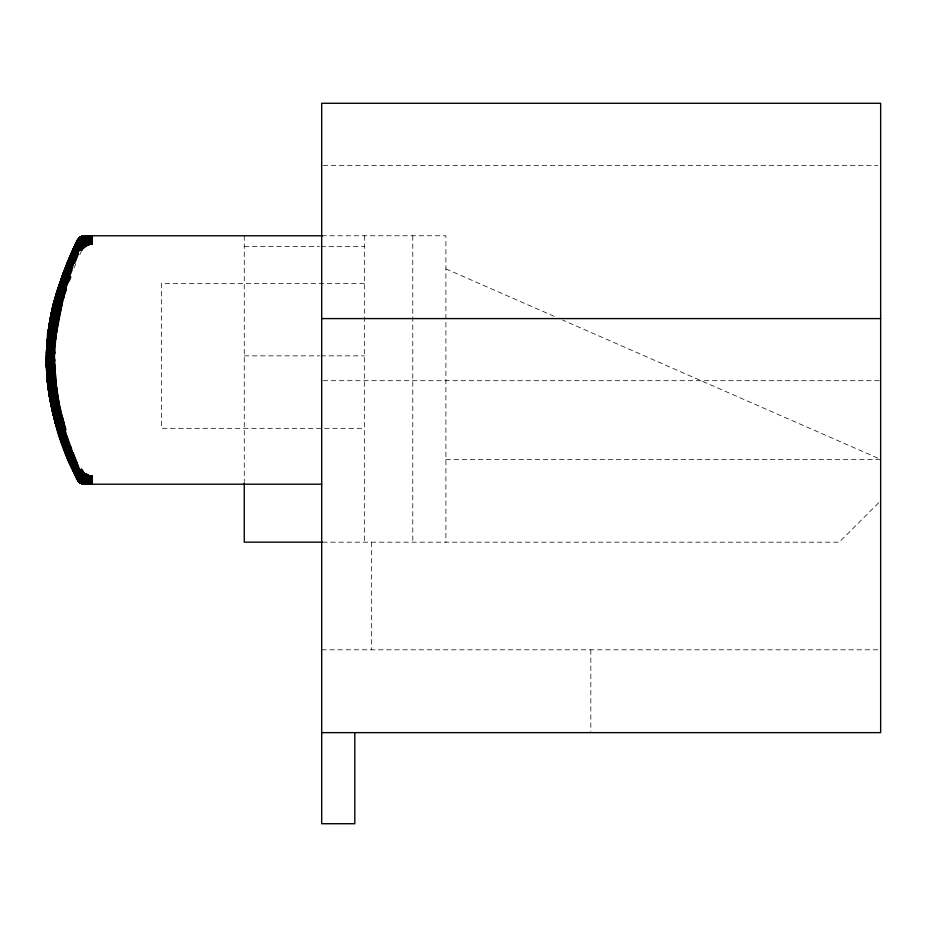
<?xml version="1.0" encoding="UTF-8"?>
<svg xmlns="http://www.w3.org/2000/svg" width="927" height="927" viewBox="0 0 927 927"><rect width="100%" height="100%" fill="white"/><g stroke="black" fill="none" stroke-linecap="round" stroke-linejoin="round"><path stroke-width="0.7" stroke-dasharray="4.63 3.48" d="M74.241 267.648L75.794 263.697M79.815 254.635L80.962 252.04M878.634 502.782L839.248 542.168L321.692 542.168M323.141 165.388L877.753 165.388M321.692 235.771L445.899 235.771L445.899 542.168M244.264 246.489L319.491 246.489M320.939 246.489L364.334 246.489M364.334 283.395L161.449 283.395L161.449 428.309L364.334 428.309M244.264 355.852L319.491 355.852M320.939 355.852L364.334 355.852M323.141 380.696L880.65 380.696M445.899 459.363L880.65 459.363L562.538 320M321.692 649.815L880.65 649.815M445.899 268.9L554.589 316.513M590.823 649.815L590.823 731.206M412.782 235.771L412.782 542.168M371.379 542.168L371.379 649.815M364.334 235.771L364.334 542.168M244.264 235.771L244.264 481.507"/><path stroke-width="1.39" d="M322.387 235.771L84.739 235.771L79.143 237.961L73.963 247.393L62.769 274.172L54.739 300.591L48.366 330.545L46.477 352.538L46.477 367.44L47.497 382.121L49.571 395.273L54.438 414.392L79.548 474.473L81.808 475.076L86.002 473.824L87.729 474.694C89.398 489.502 83.024 485.667 84.403 473.848L81.541 469.236L77.787 470.986L77.323 471.994L79.421 480.615L85.006 484.207L81.17 483.396L78.297 481.125L76.698 478.32L84.6 483.975L92.329 484.207L92.329 475.922L86.014 478.065L83.21 477.961L79.977 480.406C61.112 448.622 49.849 411.611 46.86 374.624C54.102 411.275 58.331 454.705 85.991 482.364L86.964 484.207L92.329 483.917L86.037 477.138L83.233 471.437L81.367 470.024L79.525 469.989L74.033 472.735C76.315 477.417 78.32 484.346 84.739 484.207L321.692 484.207M49.444 396.524C37.972 322.04 65.944 270.974 62.769 274.172L74.45 246.57L81.367 249.954L86.141 246.095L92.329 238.204L92.329 235.771C88.111 236.258 82.943 234.519 79.525 237.822C72.364 252.503 66.107 267.833 60.661 283.314C37.161 344.914 45.319 414.299 74.287 472.619C75.805 477.625 78.691 484.415 85.006 484.207L80.545 482.979L77.022 478.992L79.606 482.422L82.909 483.998L85.759 484.207L79.525 482.156L75.759 476.374L80.429 482.527L84.739 484.207L79.606 482.422M76.188 477.208C79.803 481.623 86.269 480.904 91.356 480.777L92.329 480.059C74.89 472.666 70.637 451.171 63.615 435.308C48.308 402.828 44.542 366.153 48.343 330.719C51.924 300.186 63.696 271.576 75.759 243.604C77.161 239.583 80.29 235.528 85.006 235.771L81.17 236.582L77.312 240.406L81.17 236.582L85.551 235.794L79.699 237.486M77.022 478.992C79.479 484.995 86.987 484.45 92.329 483.917L82.909 483.998L80.545 482.979L78.737 480.256L62.7 435.62L49.143 385.342L47.706 365.632L48.1 345.875L50.081 327.648L57.613 291.912L56.987 291.715L52.549 309.479L50.081 327.648L50.707 365.562L52.121 384.995L55.226 404.207L59.838 423.071L63.615 435.308L73.673 458.842L77.787 470.986C82.039 475.69 85.145 483.326 92.329 484.207C86.953 483.396 79.525 484.056 76.698 478.32M65.678 434.624C55.203 403.442 50.336 370.105 54.033 337.289C53.592 306.304 59.861 275.134 74.218 247.509L76.559 242.689L81.275 237.613L84.056 235.887L88.03 235.817L87.729 245.284L76.234 248.274C58.1 281.113 46.674 318.007 47.126 355.748C48.702 396.084 63.766 433.743 79.954 470.198L79.548 474.473L80.301 478.853L83.604 482.11L88.03 484.161L80.174 482.515L73.963 472.585C76.524 479.896 84.299 482.955 91.553 482.967L92.329 481.773L86.141 473.882L78.413 477.59L76.269 477.428L76.895 478.031C61.634 445.91 50.139 411.287 47.474 375.562C44.519 330.927 57.323 287.393 75.469 247.103L75.099 246.142L77.694 240.151L79.873 237.382L76.385 242.318M63.673 274.728L62.897 274.45C69.676 262.399 71.947 235.423 91.298 237.242L92.329 238.204L82.457 238.899L80.464 240.441C40.626 310.835 36.466 400.348 74.033 472.735L75.898 476.559L83.615 473.176L79.525 469.989C77.833 475.655 82.92 483.477 89.085 484.161C83.778 481.75 81.68 475.933 78.922 471.264L77.717 470.835L74.566 473.871L81.147 482.492L85.759 484.207L81.958 483.488L83.824 482.851L92.329 483.917M77.439 473.685L75.041 472.26C55.666 436.93 47.196 395.829 53.511 355.864C54.172 326.443 61.101 297.382 72.016 270.128M86.002 246.153L86.466 236.246L92.329 235.771L82.341 236.814L78.911 238.274M74.287 247.358L83.094 244.647L86.072 244.276L87.729 245.284L89.456 244.624L89.328 235.991L92.329 236.061L82.26 239.108L78.366 241.066L75.759 243.604L79.78 237.579L84.125 235.806M54.496 300.522C44.751 334.276 45.805 370.591 57.347 403.766L57.636 395.319L55.608 394.288L56.582 388.309L54.276 384.74L55.736 381.275L53.349 375.134L54.763 367.15L52.874 365.505C45.643 322.932 57.242 279.282 78.413 242.387L87.428 238.714L91.866 240.533L92.329 244.056L79.571 239.305L78.308 239.351L76.698 241.657L82.422 237.671L87.428 238.714L92.329 238.204L81.588 236.594L77.648 239.792L76.269 242.55C80.012 238.216 86.327 236.2 91.588 239.062L91.866 240.533L80.325 243.21L74.218 247.509C59.537 280.255 48.25 316.883 54.751 352.99L52.839 355.852C56.732 370.707 54.693 387.127 58.922 402.283L57.347 403.766L60.406 409.213L59.455 413.164L62.086 416.084L63.963 422.909L61.924 422.469C37.717 370.835 45.296 311.345 69.05 261.066L68.1 260.649M89.409 235.782L83.442 238.76L82.978 247.694L81.541 250.742L79.618 248.61L80.139 241.877L89.386 241.321L92.329 239.919L91.321 238.471L91.321 235.864L87.497 237.497M85.551 235.794L81.147 237.486L75.968 244.948L74.971 247.868C54.693 294.299 43.836 345.956 49.479 396.686C43.766 364.937 45.863 331.426 59.154 301.75L61.309 302.318L62.086 303.894L53.928 346.258L54.635 360.07L52.874 365.505M74.705 458.401C43.233 397.59 46.709 324.612 72.039 262.306L70.336 261.588L64.264 274.948L62.781 274.404L55.122 300.696L53.476 309.688L52.074 327.949L52.839 355.852M58.053 432.028C45.365 392.434 46.953 349.734 52.294 309.085M90.858 239.919L80.985 241.97L74.45 246.57C75.91 241.09 82.225 241.124 85.504 237.532L86.338 236.466L89.085 235.817L80.95 236.721L82.26 236.258M59.455 413.164C48.401 383.245 45.69 349.919 51.066 318.517M62.086 303.894L59.177 310.974L58.922 317.694C43.43 351.31 47.822 389.943 55.956 425.041M66.327 286.501L66.002 290.278C57.938 304.612 53.048 320.812 49.293 336.779L47.717 336.605L46.512 365.667L47.486 381.959L50.765 403.743L51.24 405.018L52.051 404.856C47.532 378.193 47.717 350.105 57.636 324.659L57.347 319.711L56.234 319.502C46.756 343.523 48.053 369.896 55.608 394.288M54.276 384.74C42.816 343.268 56.825 300.73 70.336 261.588L69.27 261.147L81.298 238.853L86.964 235.771L80.545 236.988L77.289 240.452M76.512 468.262C40.336 397.057 40.649 305.412 85.887 238.563M55.133 374.218L53.349 375.134C44.844 331.715 62.132 288.76 76.165 248.424L75.713 247.115L81.553 243.882L92.329 241.912C88.783 238.169 82.271 239.548 78.042 241.553L74.033 247.242L76.165 248.424L90.765 243.882L92.329 241.912L86.072 244.276L82.978 247.694L78.528 248.842L77.323 247.984L78.922 239.236C66.732 253.824 85.145 237.857 91.53 243.569L92.329 241.912M73.395 468.123C60.985 432.121 51.031 394.218 51.286 355.817C51.982 318.621 63.152 282.445 78.528 248.842L78.783 244.114L80.464 240.441L79.421 239.363M48.366 330.545C43.928 362.19 47.219 394.578 56.002 425.203L56.431 424.033L60.776 436.258L77.787 470.986L79.618 471.368L81.808 475.076L89.154 482.596L91.298 483.616L92.329 483.094L85.991 482.364L86.002 473.824M48.899 336.733L54.716 337.37L55.736 338.703L55.122 345.922L53.256 346.211L55.724 338.865L54.033 337.289C55.91 306.478 60.22 275.528 74.218 247.509L73.963 247.393M82.341 483.164L91.321 484.103L92.329 481.773L91.356 480.777L91.031 475.771M54.751 352.99L55.133 345.759L48.1 345.875M58.111 432.191C64.438 446.2 66.466 464.624 77.798 475.4L79.548 474.473L82.109 478.61L82.039 470.696L79.954 470.198M76.825 476.455L74.971 472.11L81.553 476.096L92.329 478.065L91.588 480.916L80.973 482.99L77.381 479.607L79.421 481.403L81.75 480.997L89.363 478.332L92.329 475.922L88.888 475.922L80.243 472.897L75.18 475.169M46.477 352.712L46.906 345.806M54.763 352.828C52.051 371.113 54.392 391.426 60.371 409.05C61.333 430.522 67.741 452.017 76.234 471.704L81.738 473.187M84.403 246.13L84.566 238.645L85.887 235.794M81.089 236.628L79.884 238.1L82.283 239.989L82.039 249.282L79.954 249.78L85.956 241.101L92.329 236.883L81.68 236.373M79.05 479.514L80.301 478.853L76.42 473.268L75.898 474.357L79.629 479.236L89.409 484.195L89.456 476.293L87.729 474.694L81.935 476.826L79.78 476.246M77.949 253.268L61.97 283.755L58.552 301.588L55.18 328.413L56.559 331.831L55.724 338.865M49.293 336.779L46.941 355.736L46.477 367.266M74.287 472.619C54.484 429.189 41.367 378.552 56.582 331.669L55.852 328.517C43.627 322.237 48.667 341.043 47.868 345.864M54.033 337.289L56.559 331.831L57.613 324.821L56.686 319.583L58.505 310.823L67.706 276.211L78.911 246.304L82.213 240.047L81.078 241.599L80.637 245.18L81.541 250.742M66.002 290.278L55.157 319.294L50.046 336.86L48.494 345.898L46.976 365.655L47.138 375.586L48.088 385.47L51.715 385.041M63.893 274.809L64.971 275.203L61.008 292.92L58.505 310.823L58.888 317.857L57.613 324.821L55.18 328.413M69.224 280.904L70.603 276.883L69.386 276.825C58.285 298.424 48.946 321.356 47.034 345.806L46.871 345.18M78.621 238.842L82.885 237.266L92.329 236.883L86.837 241.785L83.233 248.54L75.18 244.809L81.228 236.698L84.056 235.887L81.785 236.339L79.235 238.424L76.234 248.274L75.469 247.103L62.897 274.45M60.649 302.144C62.769 283.198 68.285 264.728 78.181 248.332C71.97 263.859 62.236 280.081 63.917 297.219L60.649 302.144L62.051 304.056L58.888 317.857L56.686 319.583L50.556 318.425C53.013 313.871 51.298 303.222 55.423 300.765M53.928 346.258C44.473 389.549 57.439 433.732 74.45 473.407L80.985 478.008L90.858 480.059L91.866 479.444L86.141 473.882M49.143 327.509L50.672 318.448L49.444 323.453M78.227 253.384C55.771 299.618 45.91 353.129 56.895 403.859C64.751 430.244 68.401 459.027 82.549 482.874M81.367 249.954L82.352 246.223L85.18 241.136L89.119 237.37L89.965 238.448M50.672 355.806L53.511 355.864L54.635 359.908C48.169 396.814 58.111 434.612 73.059 468.274M75.898 476.559C77.532 482.492 83.639 484.079 89.085 484.161M91.866 479.444L80.325 476.768L74.902 473.222L75.041 472.26M81.541 469.236L80.591 472.886L81.333 479.78M50.556 318.425L57.439 291.854L64.264 274.948M58.111 287.787L57.115 291.762L61.008 292.92M50.892 318.482L59.235 292.387L73.615 262.978M57.613 291.912L59.757 283.013L62.804 284.033M72.758 267.324C61.831 289.178 50.023 312.445 48.181 336.663M53.245 309.63C53.94 299.236 60.394 285.898 64.971 275.203L66.327 275.713M63.917 297.219C67.231 277.694 74.809 258.517 83.5 240.51L91.588 239.062M83.442 238.76L80.278 238.61L79.815 240.128L83.442 238.76L82.885 237.266L86.964 235.771M56.234 319.502L59.177 310.974L60.406 310.765M75.145 262.179L78.505 253.5M63.013 274.485L68.169 260.684M59.154 301.75L70.603 276.883M78.401 247.694L80.823 243.407M80.997 249.572L83.001 246.478M91.553 236.339L92.329 236.061L87.439 238.494L85.991 237.613L82.109 241.368M77.323 247.984L81.078 241.599L80.464 240.441M54.635 359.908L55.724 381.113L58.888 402.121L58.007 403.639C58.725 426.443 68.922 447.173 76.721 468.181M92.329 475.922L91.495 477.347L89.444 477.822L87.555 479.56L83.279 479.502L82.978 472.283L79.618 471.368M65.782 285.029L70.545 277.034L68.749 276.594L73.013 262.712L79.71 249.12L83.615 246.802L84.589 247.277L84.38 245.354C82.005 244.114 75.678 239.78 75.817 244.369M78.413 242.387L82.549 237.103L84.6 236.003M76.825 245.087L78.343 242.654L80.139 241.877M79.618 248.61L85.875 239.711M76.42 246.698L79.224 242.225L78.528 240.267L77.694 240.151M92.329 236.883L84.218 236.779L82.26 239.108L89.363 241.646L92.329 244.056M75.041 474.763L77.636 477.776L82.213 479.931L84.172 480.302L85.18 478.842L90.765 476.096L92.329 478.065L91.425 479.143L87.555 479.56L86.014 478.065M76.57 477.799L83.546 482.735L90.858 480.059M85.991 482.364L80.881 481.159L79.884 481.878L77.289 479.526M83.697 235.979L79.143 237.961L77.022 240.985L81.147 237.486L84.218 236.779M91.866 240.533L87.787 245.11L86.141 246.095L84.38 245.354M75.898 245.62L78.343 242.654L76.593 243.743M78.795 238.679L78.899 239.259L81.703 237.011L86.338 236.466L87.242 237.822L84.983 239.931M84.137 236.524L85.759 235.771L80.858 237.196L82.457 238.899L80.753 239.305M81.68 238.61L82.885 237.266L88.03 235.817L82.654 238.007M63.082 293.546L65.956 290.441M86.072 242.793L91.321 238.471L91.425 240.835M84.531 478.054L87.706 475.748L92.329 478.065M90.881 484.149L85.18 478.842L82.213 479.931L81.75 480.997L83.546 482.735L90.8 483.709L91.553 482.967L81.17 483.396M55.122 374.056L54.033 375.087L50.22 375.365M83.615 246.802L76.825 243.523L74.624 245.979M89.386 241.321L86.072 244.276M85.887 484.184L84.519 483.906L83.604 482.11L78.737 480.256L76.188 476.478L78.598 478.147L80.95 477.532M87.242 237.822L91.819 235.84L87.474 235.806M82.503 236.13L81.958 236.489L82.885 237.266M76.234 244.67L77.138 244.091M76.825 247.636L83.024 244.705M79.143 237.961L80.973 236.988L83.546 237.242L83.476 237.857L85.516 236.918M78.308 239.351L79.78 237.579L81.147 237.486M85.504 237.532L89.849 236.211M80.243 472.897L83.233 471.437M78.922 471.264L76.825 472.33L83.024 475.273L85.18 478.842M87.787 474.867L77.208 478.9M78.922 239.236L80.278 238.61M77.787 479.838L88.888 475.922M76.837 241.437L78.042 241.553M69.942 460.429L68.841 460.893L74.033 472.735M86.744 484.091L81.796 481.797L79.745 479.699L75.713 472.863L76.165 471.553L70.255 460.151L69.676 460.406L60.533 436.293L52.051 404.856M70.95 459.862L68.911 460.731M50.8 403.905L60.255 436.432L70.997 459.977L72.712 459.247C61.136 436.142 50.209 411.125 48.204 385.458C52.92 405.864 60.649 427.185 69.954 446.605M72.283 459.294L75.272 458.031L78.575 467.335M78.401 472.283L79.629 479.236L81.564 480.893L82.364 480.557L82.549 481.542L80.858 482.782L85.759 484.207M87.648 236.686L89.328 235.991M65.122 448.448L64.009 448.865L59.641 436.64L53.279 414.67L57.358 413.685M68.911 446.999L64.102 448.749M70.255 460.151L65.458 448.228L66.165 447.961C57.451 426.976 53.812 403.674 55.724 381.113L54.033 375.087C51.669 407.37 59.734 439.062 73.198 468.205M67.011 447.718L67.926 447.382M68.471 447.081L70.556 446.293L71.611 448.9M82.341 236.814L86.744 235.887M62.7 435.62L63.615 435.308M60.255 436.432L59.641 436.64L64.241 448.784M60.776 436.258L66.304 434.369L58.007 403.639L54.832 404.288M61.136 436.096L59.745 436.559L56.037 424.137M83.453 239.456L88.25 238.03M80.325 482.851L83.175 483.303L92.329 481.773L84.172 480.302M60.371 409.05L62.086 416.084L61.924 422.469L66.002 429.699L63.917 422.758L62.572 422.283L56.431 424.033M58.899 423.338L59.838 423.071M58.053 423.569L55.921 424.172L54.033 417.996M54.438 414.392L60.116 413.002L62.051 415.922L63.917 422.758M54.206 414.45L53.407 414.647L52.294 410.893M87.15 237.103L88.992 236.663M77.787 240.139L87.752 243.546L91.472 243.071M52.283 404.809L55.226 404.207M52.665 404.728L51.112 405.041L52.341 411.067M53.407 404.578L54.264 404.404M49.977 395.203L53.071 394.693M50.278 395.157L49.455 395.284M50.51 395.122L51.645 394.937M52.503 394.786L54.079 394.531M53.465 394.635L56.28 394.184L57.613 395.157M88.1 237.219L90.776 236.883M51.147 385.111L54.948 384.659L56.559 388.146C56.014 408.436 59.606 428.842 65.458 448.228M77.208 241.078L87.787 245.11M47.659 375.551L46.871 374.798M51.808 375.25L48.586 375.481M49.34 375.423L47.138 375.586L46.35 359.908M81.147 482.492L79.143 482.017M54.751 366.988L53.546 365.481L46.512 365.667L48.204 385.458M49.722 365.586L50.707 365.562M47.706 365.632L48.853 365.609M47.462 365.644L46.64 365.667L46.477 352.538M321.692 318.587L880.65 318.587M322.387 542.168L244.264 542.168L244.264 482.909M321.692 732.631L880.65 732.631L880.65 103.279L321.692 103.279L321.692 823.721L354.809 823.721L354.809 732.631M84.125 484.172L81.68 483.604M50.267 355.806L46.605 355.736M48.065 355.759L48.818 355.771M47.126 355.748L46.477 355.725L46.756 365.655M49.699 355.794L51.286 355.817M91.472 476.907L87.752 476.432M74.844 473.152L79.421 480.615L77.694 479.827L76.895 478.031M60.371 310.927L58.505 310.823L62.051 304.056L63.963 297.069L63.731 293.743L58.134 292.063M48.494 345.898L47.161 345.817M91.588 480.916L85.91 479.734M50.116 346.014L51.089 346.072M83.87 236.304L84.96 236.373M81.449 239.606L83.314 239.838M90.765 482.272L82.827 480.707M84.774 482.561L90.8 483.709M76.223 243.43L76.825 243.523M87.474 484.172L80.973 482.99L78.308 480.626M49.027 327.486L49.838 327.613M52.074 327.949L53.048 328.088M50.081 327.648L51.205 327.822M78.795 481.298L79.421 481.403M83.824 482.851L79.884 481.878L82.503 483.848M53.859 309.769L52.306 309.421M83.5 479.468L78.413 477.59M53.476 309.688L56.396 310.348M54.589 309.931L57.428 310.58M87.706 244.23L89.456 244.624M56.999 310.487L59.177 310.974M86.327 482.307L89.989 483.199M55.655 300.823L58.552 301.588M54.739 300.591L59.571 301.866M61.252 283.511L63.731 284.334M63.349 284.207L66.431 285.238M69.386 276.825L64.971 275.203M84.137 483.454L86.964 484.207L83.546 482.735M87.648 483.291L89.328 483.987M71.657 262.167L74.658 263.419M68.401 260.777L69.629 261.31M87.752 243.546L88.888 244.056M87.706 475.748L84.403 473.848M79.224 477.753L75.435 474.705M88.1 482.758L88.992 483.315M89.316 479.444L91.356 480.777M81.564 480.893L82.549 481.542M87.555 479.56L91.298 482.735M80.591 479.433L80.278 481.368M76.825 474.891L78.065 476.408M79.212 482.086L77.694 479.827M78.621 474.995L79.954 477.231M78.123 467.521L73.221 458.9L66.663 435.748M81.078 241.599L81.935 243.152M80.997 470.406L81.808 471.947M79.235 481.553L79.873 482.596L76.234 475.308M62.051 415.922L62.572 422.283L65.388 428.332M62.572 422.283L65.226 434.728L78.343 467.428M83.024 475.273L81.367 470.024M69.073 460.8L64.009 448.865L68.841 460.893M73.175 452.805L74.751 456.721M66.165 447.961L70.997 459.977M66.779 435.702L70.081 444.972M70.556 446.293L74.23 458.471M80.603 480.128L80.881 481.159M51.75 404.914L53.917 414.52M58.888 402.121L60.406 409.213M83.604 482.11L83.279 479.502M47.254 375.574L48.598 385.412"/></g></svg>
